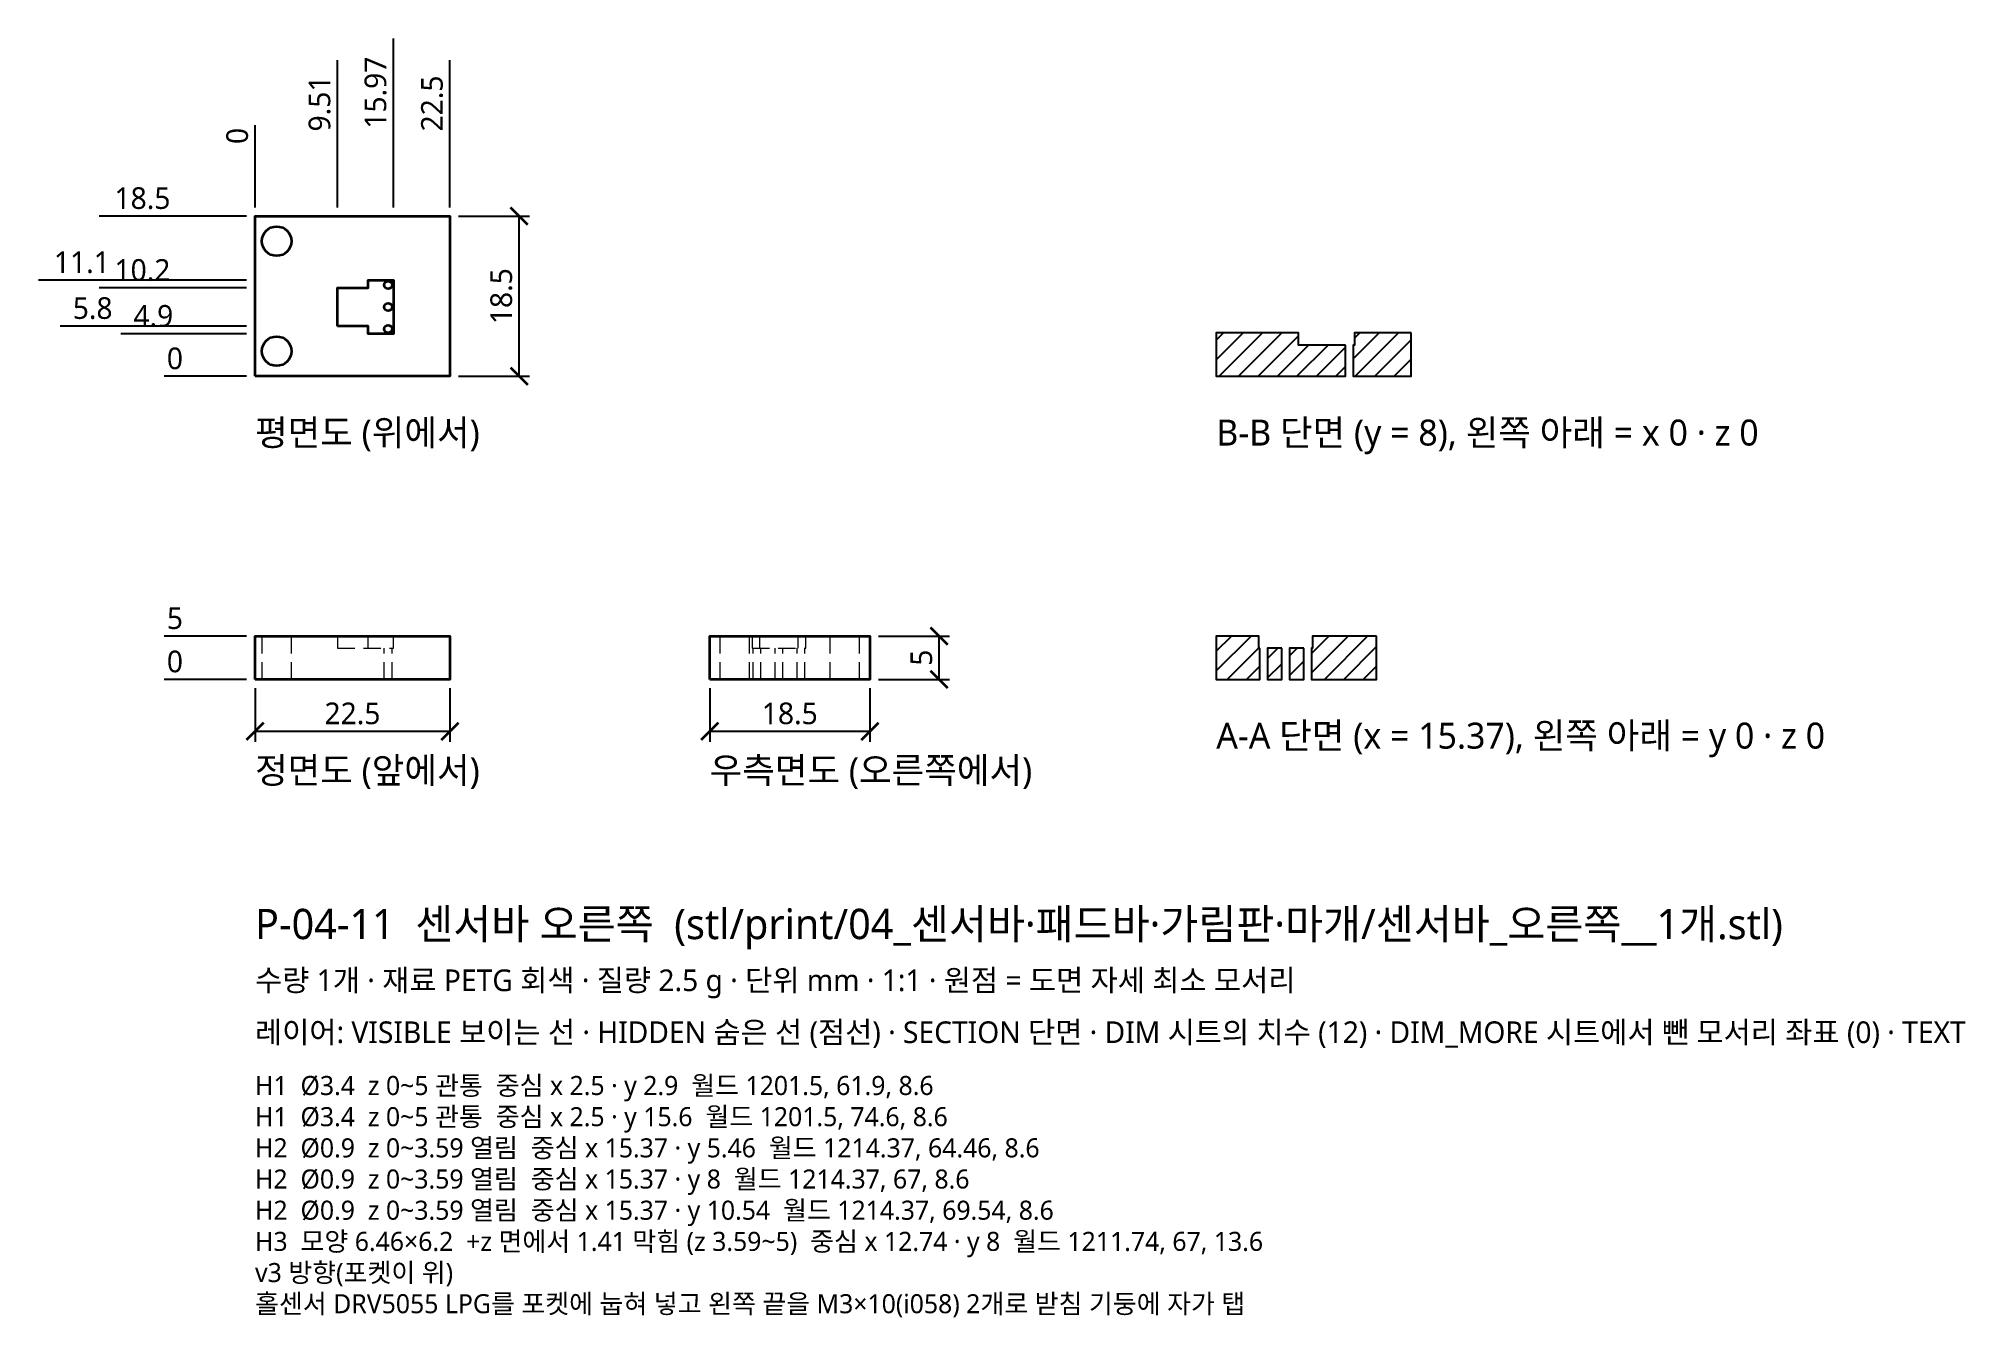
# Model space of a CAD drawing. Header units: millimetres. Extents: x -25 to 198, y -74 to 74.
import ezdxf

# ---------------------------------------------------------------- set-up
doc = ezdxf.new("R2010")
doc.units = ezdxf.units.MM
doc.linetypes.add('HIDDEN', pattern=[3, 2, -1])
for name, color, linetype, lineweight in [('DIM', 4, 'CONTINUOUS', 13), ('HIDDEN', 8, 'HIDDEN', 18), ('SECTION', 5, 'CONTINUOUS', 25), ('TEXT', 7, 'CONTINUOUS', 18), ('VISIBLE', 7, 'CONTINUOUS', 35)]:
    doc.layers.add(name, color=color, linetype=linetype, lineweight=lineweight)
doc.styles.add('KR', font='malgun.ttf')
doc.dimstyles.new('TOCCATA', dxfattribs={"dimtxt": 2.5, "dimasz": 2, "dimexe": 1.2, "dimexo": 1, "dimgap": 0.8, "dimtad": 1, "dimdsep": 46, "dimtxsty": 'KR', "dimblk": 'ARCHTICK', "dimcen": 2.5, "dimazin": 3, "dimtfac": 0.5, "dimtmove": 2, "dimatfit": 3})

# ---------------------------------------------------------------- blocks, each defined once
blk = doc.blocks.new('_ARCHTICK')
at = {"color": 0, "linetype": 'BYBLOCK', "const_width": 0.15}
blk.add_lwpolyline([(-0.5, -0.5), (0.5, 0.5)], dxfattribs=at)

msp = doc.modelspace()

# ---------------------------------------------------------------- hatches: boundary and pattern name
at = {"layer": 'SECTION'}
h = msp.add_hatch(dxfattribs=at)
h.set_pattern_fill('ANSI31', scale=0.5)
h.paths.add_polyline_path([(125.92, 38.589), (120.51, 38.589), (120.51, 40), (111, 40), (111, 35), (125.92, 35)])
h.paths.add_polyline_path([(133.5, 40), (126.97, 40), (126.97, 38.589), (126.82, 38.589), (126.82, 35), (133.5, 35)])
h = msp.add_hatch(dxfattribs=at)
h.set_pattern_fill('ANSI31', scale=0.5)
h.paths.add_polyline_path([(116.01, 3.589), (115.9, 3.589), (115.9, 5), (111, 5), (111, 0), (116.01, 0)])
h.paths.add_polyline_path([(129.5, 5), (122.1, 5), (122.1, 3.589), (121.99, 3.589), (121.99, 0), (129.5, 0)])
h.paths.add_polyline_path([(118.55, 3.589), (116.91, 3.589), (116.91, 0), (118.55, 0)])
h.paths.add_polyline_path([(121.09, 3.589), (119.45, 3.589), (119.45, 0), (121.09, 0)])

# ---------------------------------------------------------------- linework, layer by layer
at = {"layer": 'HIDDEN'}
for points in [[(0.809, 0), (0.809, 5)], [(4.2, 0), (4.2, 5)], [(9.51, 5), (9.51, 3.589), (15.97, 3.589), (15.97, 5)], [(13.06, 3.589), (13.06, 5)], [(53.702, 0), (53.702, 5)], [(57.098, 0), (57.098, 5)], [(57.4, 5), (57.4, 3.589), (63.6, 3.589), (63.6, 5)], [(58.3, 3.589), (58.3, 5)], [(62.7, 3.589), (62.7, 5)], [(66.402, 0), (66.402, 5)], [(69.798, 0), (69.798, 5)], [(14.92, 0), (14.92, 3.589)], [(15.82, 0), (15.82, 3.589)], [(57.51, 0), (57.51, 3.589)], [(58.41, 0), (58.41, 3.589)], [(60.05, 0), (60.05, 3.589)], [(60.95, 0), (60.95, 3.589)], [(62.59, 0), (62.59, 3.589)], [(63.49, 0), (63.49, 3.589)]]:
    msp.add_lwpolyline(points, dxfattribs=at)
at = {"layer": 'SECTION'}
for points in [[(125.92, 38.589), (120.51, 38.589), (120.51, 40), (111, 40), (111, 35), (125.92, 35)], [(133.5, 40), (126.97, 40), (126.97, 38.589), (126.82, 38.589), (126.82, 35), (133.5, 35)], [(116.01, 3.589), (115.9, 3.589), (115.9, 5), (111, 5), (111, 0), (116.01, 0)], [(129.5, 5), (122.1, 5), (122.1, 3.589), (121.99, 3.589), (121.99, 0), (129.5, 0)], [(118.55, 3.589), (116.91, 3.589), (116.91, 0), (118.55, 0)], [(121.09, 3.589), (119.45, 3.589), (119.45, 0), (121.09, 0)]]:
    msp.add_lwpolyline(points, close=True, dxfattribs=at)
at = {"layer": 'VISIBLE'}
for points in [[(0, 35), (0, 53.5), (22.5, 53.5), (22.5, 35), (0, 35)], [(9.51, 40.8), (9.51, 45.2), (13.06, 45.2), (13.06, 46.1), (15.97, 46.1), (15.97, 39.9), (13.06, 39.9), (13.06, 40.8), (9.51, 40.8)], [(0, 0), (0, 5), (22.5, 5), (22.5, 0), (0, 0)], [(52.5, 0), (52.5, 5), (71, 5), (71, 0), (52.5, 0)]]:
    msp.add_lwpolyline(points, dxfattribs=at)
for centre, radius in [((2.5, 50.6), 1.7), ((15.37, 45.54), 0.45), ((15.37, 43), 0.45), ((15.37, 40.46), 0.45), ((2.5, 37.9), 1.7)]:
    msp.add_circle(centre, radius, dxfattribs=at)

# ---------------------------------------------------------------- texts
at = {"layer": 'TEXT', "style": 'KR'}
for s, height, p in [('평면도 (위에서)', 3, (0, 27)), ('B-B 단면 (y = 8), 왼쪽 아래 = x 0 · z 0', 3, (111, 27)), ('A-A 단면 (x = 15.37), 왼쪽 아래 = y 0 · z 0', 3, (111, -8)), ('정면도 (앞에서)', 3, (0, -12)), ('우측면도 (오른쪽에서)', 3, (52.5, -12)), ('P-04-11  센서바 오른쪽  (stl/print/04_센서바·패드바·가림판·마개/센서바_오른쪽__1개.stl)', 3.5, (0, -30)), ('수량 1개 · 재료 PETG 회색 · 질량 2.5 g · 단위 mm · 1:1 · 원점 = 도면 자세 최소 모서리', 2.5, (0, -36)), ('레이어: VISIBLE 보이는 선 · HIDDEN 숨은 선 (점선) · SECTION 단면 · DIM 시트의 치수 (12) · DIM_MORE 시트에서 뺀 모서리 좌표 (0) · TEXT', 2.5, (0, -42)), ('H1  Ø3.4  z 0~5 관통  중심 x 2.5 · y 2.9  월드 1201.5, 61.9, 8.6', 2.2, (0, -48)), ('H1  Ø3.4  z 0~5 관통  중심 x 2.5 · y 15.6  월드 1201.5, 74.6, 8.6', 2.2, (0, -51.6)), ('H2  Ø0.9  z 0~3.59 열림  중심 x 15.37 · y 5.46  월드 1214.37, 64.46, 8.6', 2.2, (0, -55.2)), ('H2  Ø0.9  z 0~3.59 열림  중심 x 15.37 · y 8  월드 1214.37, 67, 8.6', 2.2, (0, -58.8)), ('H2  Ø0.9  z 0~3.59 열림  중심 x 15.37 · y 10.54  월드 1214.37, 69.54, 8.6', 2.2, (0, -62.4)), ('H3  모양 6.46×6.2  +z 면에서 1.41 막힘 (z 3.59~5)  중심 x 12.74 · y 8  월드 1211.74, 67, 13.6', 2.2, (0, -66)), ('v3 방향(포켓이 위)', 2.2, (0, -69.6)), ('홀센서 DRV5055 LPG를 포켓에 눕혀 넣고 왼쪽 끝을 M3×10(i058) 2개로 받침 기둥에 자가 탭', 2.2, (0, -73.2))]:
    msp.add_text(s, height=height, dxfattribs=at).set_placement(p)

# ---------------------------------------------------------------- dimensions: what is measured, and where the dimension line sits
at = {"layer": 'DIM'}
for feature_location, offset, dtype, origin in [((15.97, 53.5), (0, 8), 1, (0, 35)), ((9.51, 53.5), (0, 8), 1, (0, 35)), ((22.5, 53.5), (0, 8), 1, (0, 35)), ((0, 53.5), (0, 8), 1, (0, 35)), ((0, 53.5), (-8, 0), 0, (0, 35)), ((0, 46.1), (-15, 0), 0, (0, 35)), ((0, 45.2), (-8, 0), 0, (0, 35)), ((0, 40.8), (-15, 0), 0, (0, 35)), ((0, 39.9), (-8, 0), 0, (0, 35)), ((0, 35), (-8, 0), 0, (0, 35)), ((0, 5), (-8, 0), 0, (0, 0)), ((0, 0), (-8, 0), 0, (0, 0))]:
    msp.add_ordinate_dim(feature_location=feature_location, offset=offset, dtype=dtype, origin=origin, dimstyle='TOCCATA', dxfattribs=at).render()
for base, p1, p2 in [((30.5, 35), (22.5, 35), (22.5, 53.5)), ((79, 0), (71, 0), (71, 5))]:
    msp.add_linear_dim(base=base, p1=p1, p2=p2, angle=90, dimstyle='TOCCATA', dxfattribs=at).render()
for base, p1, p2 in [((0, -6), (0, 0), (22.5, 0)), ((52.5, -6), (52.5, 0), (71, 0))]:
    msp.add_linear_dim(base=base, p1=p1, p2=p2, dimstyle='TOCCATA', dxfattribs=at).render()

doc.saveas('drawing.dxf')
